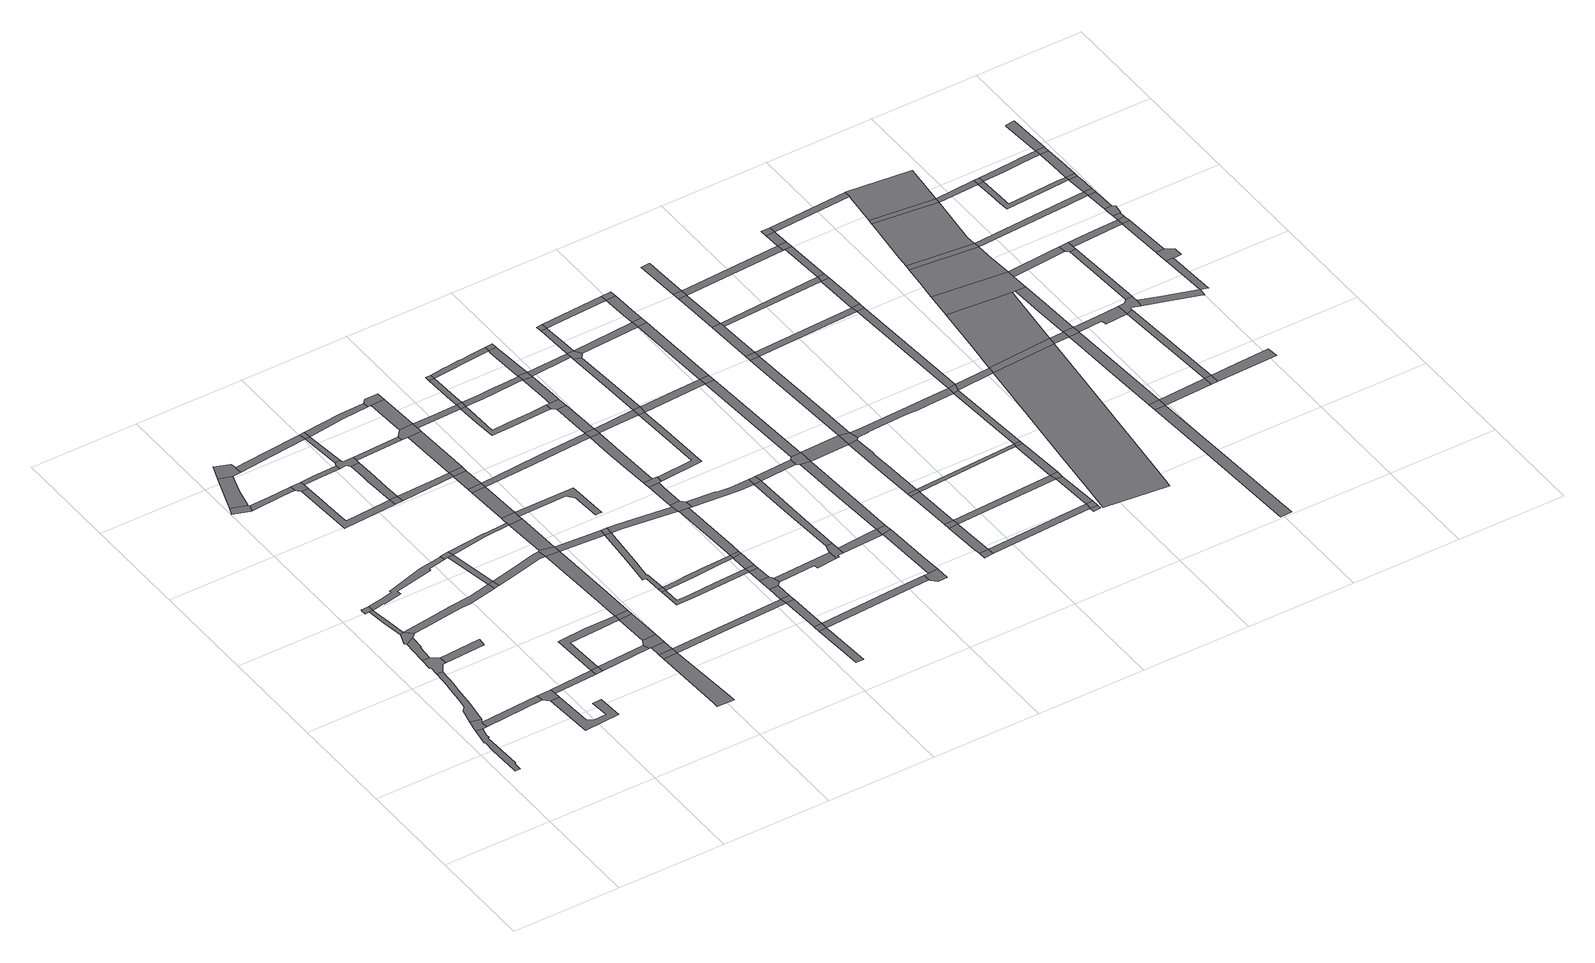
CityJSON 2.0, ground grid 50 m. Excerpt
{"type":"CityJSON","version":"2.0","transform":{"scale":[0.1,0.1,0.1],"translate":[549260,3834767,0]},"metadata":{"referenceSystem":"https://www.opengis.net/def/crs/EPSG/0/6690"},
"CityObjects":{
"road1":{"type":"Road","attributes":{"RoadStructureAttribute.sectionType":"1"},"geometry":[{"type":"MultiSurface","lod":"1","boundaries":[[[0,1,2,3,4,5,6,7,8,9,10,11,12,13]]]}]},
"road2":{"type":"Road","geometry":[{"type":"MultiSurface","lod":"1","boundaries":[[[14,15,16,0,13,17,18,19,20]]]}]},
"road3":{"type":"Road","attributes":{"RoadStructureAttribute.sectionType":"1"},"geometry":[{"type":"MultiSurface","lod":"1","boundaries":[[[21,22,23,24,25,26,27,28,29,14,20,30,31,32,33,34,35]]]}]},
"road4":{"type":"Road","attributes":{"RoadStructureAttribute.sectionType":"1"},"geometry":[{"type":"MultiSurface","lod":"1","boundaries":[[[36,18,17,37]]]}]},
"road5":{"type":"Road","geometry":[{"type":"MultiSurface","lod":"1","boundaries":[[[38,39,40,41,21,35,42,43,44,45,46,47,48,49]]]}]},
"road6":{"type":"Road","attributes":{"RoadStructureAttribute.sectionType":"1"},"geometry":[{"type":"MultiSurface","lod":"1","boundaries":[[[50,51,52,53,54,55,38,49]]]}]},
"road7":{"type":"Road","geometry":[{"type":"MultiSurface","lod":"1","boundaries":[[[56,57,58,54,53,59,60]]]}]},
"road8":{"type":"Road","attributes":{"RoadStructureAttribute.sectionType":"1"},"geometry":[{"type":"MultiSurface","lod":"1","boundaries":[[[61,62,63,64,57,56]]]}]},
"road9":{"type":"Road","geometry":[{"type":"MultiSurface","lod":"1","boundaries":[[[65,66,67,68,69,63,62]]]}]},
"road10":{"type":"Road","geometry":[{"type":"MultiSurface","lod":"1","boundaries":[[[70,71,72,73,46,45]]]}]},
"road11":{"type":"Road","geometry":[{"type":"MultiSurface","lod":"1","boundaries":[[[74,36,37,75,76,77]]]}]},
"road12":{"type":"Road","attributes":{"RoadStructureAttribute.sectionType":"1"},"geometry":[{"type":"MultiSurface","lod":"1","boundaries":[[[78,79,80,81,82,83,84,85,76,75]]]}]},
"road13":{"type":"Road","geometry":[{"type":"MultiSurface","lod":"1","boundaries":[[[86,87,88,89,90,91,92,93]]]}]},
"road14":{"type":"Road","attributes":{"RoadStructureAttribute.sectionType":"1"},"geometry":[{"type":"MultiSurface","lod":"1","boundaries":[[[94,74,77,95]]]}]},
"road15":{"type":"Road","attributes":{"RoadStructureAttribute.sectionType":"1"},"geometry":[{"type":"MultiSurface","lod":"1","boundaries":[[[96,97,98,99,56,60,100,101,102,103,104]]]}]},
"road16":{"type":"Road","attributes":{"RoadStructureAttribute.sectionType":"1"},"geometry":[{"type":"MultiSurface","lod":"1","boundaries":[[[105,86,93,106,107,108]]]}]},
"road17":{"type":"Road","attributes":{"RoadStructureAttribute.sectionType":"1"},"geometry":[{"type":"MultiSurface","lod":"1","boundaries":[[[109,110,111,112,113,114,115,116,117,65,62,118,119,120,121,122,123,124]]]}]},
"road18":{"type":"Road","attributes":{"RoadStructureAttribute.sectionType":"1"},"geometry":[{"type":"MultiSurface","lod":"1","boundaries":[[[125,126,91,90,127,128]]]}]},
"road19":{"type":"Road","geometry":[{"type":"MultiSurface","lod":"1","boundaries":[[[129,94,95,130]]]}]},
"road20":{"type":"Road","geometry":[{"type":"MultiSurface","lod":"1","boundaries":[[[131,105,108,132,133,134,135,136,137]]]}]},
"road21":{"type":"Road","geometry":[{"type":"MultiSurface","lod":"1","boundaries":[[[138,125,128,139,140,141]]]}]},
"road22":{"type":"Road","attributes":{"RoadStructureAttribute.sectionType":"1"},"geometry":[{"type":"MultiSurface","lod":"1","boundaries":[[[142,129,130,143]]]}]},
"road23":{"type":"Road","attributes":{"RoadStructureAttribute.sectionType":"1"},"geometry":[{"type":"MultiSurface","lod":"1","boundaries":[[[144,145,146,147,94,129,148,149,150]]]}]},
"road24":{"type":"Road","geometry":[{"type":"MultiSurface","lod":"1","boundaries":[[[151,96,104,152]]]}]},
"road25":{"type":"Road","attributes":{"RoadStructureAttribute.sectionType":"1"},"geometry":[{"type":"MultiSurface","lod":"1","boundaries":[[[153,154,96,151]]]}]},
"road26":{"type":"Road","geometry":[{"type":"MultiSurface","lod":"1","boundaries":[[[155,156,109,124,154,153]]]}]},
"road27":{"type":"Road","attributes":{"RoadStructureAttribute.sectionType":"1"},"geometry":[{"type":"MultiSurface","lod":"1","boundaries":[[[157,158,159,160,140,139,161,162,163,164,165,166,167]]]}]},
"road28":{"type":"Road","attributes":{"RoadStructureAttribute.sectionType":"1"},"geometry":[{"type":"MultiSurface","lod":"1","boundaries":[[[168,169,134,133,170,171]]]}]},
"road29":{"type":"Road","attributes":{"RoadStructureAttribute.sectionType":"1"},"geometry":[{"type":"MultiSurface","lod":"1","boundaries":[[[172,173,174,175,176,177,178]]]}]},
"road30":{"type":"Road","attributes":{"RoadStructureAttribute.sectionType":"1"},"geometry":[{"type":"MultiSurface","lod":"1","boundaries":[[[179,180,138,141,181,182]]]}]},
"road31":{"type":"Road","geometry":[{"type":"MultiSurface","lod":"1","boundaries":[[[183,184,175,174]]]}]},
"road32":{"type":"Road","attributes":{"RoadStructureAttribute.sectionType":"1"},"geometry":[{"type":"MultiSurface","lod":"1","boundaries":[[[185,186,187,184,183]]]}]},
"road33":{"type":"Road","geometry":[{"type":"MultiSurface","lod":"1","boundaries":[[[188,189,190,142,143,186,185]]]}]},
"road34":{"type":"Road","attributes":{"RoadStructureAttribute.sectionType":"1"},"geometry":[{"type":"MultiSurface","lod":"1","boundaries":[[[191,192,193,194,151,152,195,196,197,198]]]}]},
"road35":{"type":"Road","geometry":[{"type":"MultiSurface","lod":"1","boundaries":[[[199,167,166,200]]]}]},
"road36":{"type":"Road","attributes":{"RoadStructureAttribute.sectionType":"1"},"geometry":[{"type":"MultiSurface","lod":"1","boundaries":[[[201,149,189,188]]]}]},
"road37":{"type":"Road","attributes":{"RoadStructureAttribute.sectionType":"1"},"geometry":[{"type":"MultiSurface","lod":"1","boundaries":[[[202,203,204,155,153,205,206]]]}]},
"road38":{"type":"Road","geometry":[{"type":"MultiSurface","lod":"1","boundaries":[[[207,150,149,201]]]}]},
"road39":{"type":"Road","attributes":{"RoadStructureAttribute.sectionType":"1"},"geometry":[{"type":"MultiSurface","lod":"1","boundaries":[[[208,209,210,211,212,213,214,215,216,167,199]]]}]},
"road40":{"type":"Road","geometry":[{"type":"MultiSurface","lod":"1","boundaries":[[[217,218,219,179,182,220,213,212,221,222,223]]]}]},
"road41":{"type":"Road","attributes":{"RoadStructureAttribute.sectionType":"1"},"geometry":[{"type":"MultiSurface","lod":"1","boundaries":[[[171,219,218,224]]]}]},
"road42":{"type":"Road","geometry":[{"type":"MultiSurface","lod":"1","boundaries":[[[225,168,171,224]]]}]},
"road43":{"type":"Road","attributes":{"RoadStructureAttribute.sectionType":"1"},"geometry":[{"type":"MultiSurface","lod":"1","boundaries":[[[198,226,227,150,207,228,229,230]]]}]},
"road44":{"type":"Road","attributes":{"RoadStructureAttribute.sectionType":"1"},"geometry":[{"type":"MultiSurface","lod":"1","boundaries":[[[231,232,199,200,233]]]}]},
"road45":{"type":"Road","geometry":[{"type":"MultiSurface","lod":"1","boundaries":[[[234,191,198,230,235]]]}]},
"road46":{"type":"Road","attributes":{"RoadStructureAttribute.sectionType":"1"},"geometry":[{"type":"MultiSurface","lod":"1","boundaries":[[[236,206,237,238,234,235]]]}]},
"road47":{"type":"Road","attributes":{"RoadStructureAttribute.sectionType":"1"},"geometry":[{"type":"MultiSurface","lod":"1","boundaries":[[[239,223,222,240]]]}]},
"road48":{"type":"Road","geometry":[{"type":"MultiSurface","lod":"1","boundaries":[[[241,242,243,202,206,236,244,245,246]]]}]},
"road49":{"type":"Road","attributes":{"RoadStructureAttribute.sectionType":"1"},"geometry":[{"type":"MultiSurface","lod":"1","boundaries":[[[247,248,225,224,249,250]]]}]},
"road50":{"type":"Road","attributes":{"RoadStructureAttribute.sectionType":"1"},"geometry":[{"type":"MultiSurface","lod":"1","boundaries":[[[251,252,242,241]]]}]},
"road51":{"type":"Road","attributes":{"RoadStructureAttribute.sectionType":"1"},"geometry":[{"type":"MultiSurface","lod":"1","boundaries":[[[253,254,255,183,174,256,257,258,259]]]}]},
"road52":{"type":"Road","geometry":[{"type":"MultiSurface","lod":"1","boundaries":[[[260,261,262,263]]]}]},
"road53":{"type":"Road","geometry":[{"type":"MultiSurface","lod":"1","boundaries":[[[264,265,252,251]]]}]},
"road54":{"type":"Road","attributes":{"RoadStructureAttribute.sectionType":"1"},"geometry":[{"type":"MultiSurface","lod":"1","boundaries":[[[266,267,235,230,268,269,270]]]}]},
"road55":{"type":"Road","attributes":{"RoadStructureAttribute.sectionType":"1"},"geometry":[{"type":"MultiSurface","lod":"1","boundaries":[[[271,272,233,273,265,264]]]}]},
"road56":{"type":"Road","geometry":[{"type":"MultiSurface","lod":"1","boundaries":[[[274,231,233,272]]]}]},
"road57":{"type":"Road","attributes":{"RoadStructureAttribute.sectionType":"1"},"geometry":[{"type":"MultiSurface","lod":"1","boundaries":[[[269,275,276,277,261,260,278,279,280,281]]]}]},
"road58":{"type":"Road","attributes":{"RoadStructureAttribute.sectionType":"1"},"geometry":[{"type":"MultiSurface","lod":"1","boundaries":[[[282,283,284,231,274]]]}]},
"road59":{"type":"Road","attributes":{"RoadStructureAttribute.sectionType":"1"},"geometry":[{"type":"MultiSurface","lod":"1","boundaries":[[[285,286,287,288,289,290,291,292,293,294,241,246]]]}]},
"road60":{"type":"Road","geometry":[{"type":"MultiSurface","lod":"1","boundaries":[[[295,296,297,239,240,298,283,282,299,300,301]]]}]},
"road61":{"type":"Road","geometry":[{"type":"MultiSurface","lod":"1","boundaries":[[[302,270,269,281,303]]]}]},
"road62":{"type":"Road","attributes":{"RoadStructureAttribute.sectionType":"1"},"geometry":[{"type":"MultiSurface","lod":"1","boundaries":[[[304,305,306,307,263,262,308,309,310,311,312,313]]]}]},
"road63":{"type":"Road","attributes":{"RoadStructureAttribute.sectionType":"1"},"geometry":[{"type":"MultiSurface","lod":"1","boundaries":[[[314,315,316,296,295]]]}]},
"road64":{"type":"Road","geometry":[{"type":"MultiSurface","lod":"1","boundaries":[[[317,318,319,247,250,315,314]]]}]},
"road65":{"type":"Road","attributes":{"RoadStructureAttribute.sectionType":"1"},"geometry":[{"type":"MultiSurface","lod":"1","boundaries":[[[320,321,322,323,324,260,263,325,326,327,328,329]]]}]},
"road66":{"type":"Road","attributes":{"RoadStructureAttribute.sectionType":"1"},"geometry":[{"type":"MultiSurface","lod":"1","boundaries":[[[330,331,332,333,334]]]}]},
"road67":{"type":"Road","geometry":[{"type":"MultiSurface","lod":"1","boundaries":[[[335,336,332,331]]]}]},
"road68":{"type":"Road","attributes":{"RoadStructureAttribute.sectionType":"1"},"geometry":[{"type":"MultiSurface","lod":"1","boundaries":[[[337,259,338,336,335]]]}]},
"road69":{"type":"Road","attributes":{"RoadStructureAttribute.sectionType":"1"},"geometry":[{"type":"MultiSurface","lod":"1","boundaries":[[[339,340,295,301,341,342]]]}]},
"road70":{"type":"Road","geometry":[{"type":"MultiSurface","lod":"1","boundaries":[[[343,253,259,337]]]}]},
"road71":{"type":"Road","attributes":{"RoadStructureAttribute.sectionType":"1"},"geometry":[{"type":"MultiSurface","lod":"1","boundaries":[[[344,345,303,281,346,347,348]]]}]},
"road72":{"type":"Road","attributes":{"RoadStructureAttribute.sectionType":"1"},"geometry":[{"type":"MultiSurface","lod":"1","boundaries":[[[349,350,253,343]]]}]},
"road73":{"type":"Road","attributes":{"RoadStructureAttribute.sectionType":"1"},"geometry":[{"type":"MultiSurface","lod":"1","boundaries":[[[351,352,353,264,251,354,355,356]]]}]},
"road74":{"type":"Road","geometry":[{"type":"MultiSurface","lod":"1","boundaries":[[[357,358,359,350,349,360,361,362]]]}]},
"road75":{"type":"Road","attributes":{"RoadStructureAttribute.sectionType":"1"},"geometry":[{"type":"MultiSurface","lod":"1","boundaries":[[[363,312,359,358]]]}]},
"road76":{"type":"Road","geometry":[{"type":"MultiSurface","lod":"1","boundaries":[[[364,313,312,363]]]}]},
"road77":{"type":"Road","attributes":{"RoadStructureAttribute.sectionType":"1"},"geometry":[{"type":"MultiSurface","lod":"1","boundaries":[[[365,329,366,367,368,313,364]]]}]},
"road78":{"type":"Road","geometry":[{"type":"MultiSurface","lod":"1","boundaries":[[[369,320,329,365]]]}]},
"road79":{"type":"Road","geometry":[{"type":"MultiSurface","lod":"1","boundaries":[[[370,339,342,371]]]}]},
"road80":{"type":"Road","attributes":{"RoadStructureAttribute.sectionType":"1"},"geometry":[{"type":"MultiSurface","lod":"1","boundaries":[[[372,373,374,375,339,370]]]}]},
"road81":{"type":"Road","attributes":{"RoadStructureAttribute.sectionType":"1"},"geometry":[{"type":"MultiSurface","lod":"1","boundaries":[[[376,377,320,369,378,379]]]}]},
"road82":{"type":"Road","geometry":[{"type":"MultiSurface","lod":"1","boundaries":[[[380,381,374,373]]]}]},
"road83":{"type":"Road","geometry":[{"type":"MultiSurface","lod":"1","boundaries":[[[382,383,384,348,347,376,379,385,386,387]]]}]},
"road84":{"type":"Road","attributes":{"RoadStructureAttribute.sectionType":"1"},"geometry":[{"type":"MultiSurface","lod":"1","boundaries":[[[388,389,390,391,383,382]]]}]},
"road85":{"type":"Road","attributes":{"RoadStructureAttribute.sectionType":"1"},"geometry":[{"type":"MultiSurface","lod":"1","boundaries":[[[392,393,362,361,394,395,396,397,398]]]}]},
"road86":{"type":"Road","attributes":{"RoadStructureAttribute.sectionType":"1"},"geometry":[{"type":"MultiSurface","lod":"1","boundaries":[[[342,399,400,401,402,403,404,405,406,407,408,371]]]}]},
"road87":{"type":"Road","attributes":{"RoadStructureAttribute.sectionType":"1"},"geometry":[{"type":"MultiSurface","lod":"1","boundaries":[[[409,410,335,331,411]]]}]},
"road88":{"type":"Road","geometry":[{"type":"MultiSurface","lod":"1","boundaries":[[[412,413,414,391,390,415,416]]]}]},
"road89":{"type":"Road","attributes":{"RoadStructureAttribute.sectionType":"1"},"geometry":[{"type":"MultiSurface","lod":"1","boundaries":[[[417,418,419,420,370,371,421,422,423,424]]]}]},
"road90":{"type":"Road","attributes":{"RoadStructureAttribute.sectionType":"1"},"geometry":[{"type":"MultiSurface","lod":"1","boundaries":[[[356,425,426,414,413,427,428]]]}]},
"road91":{"type":"Road","geometry":[{"type":"MultiSurface","lod":"1","boundaries":[[[429,351,356,428,430,431]]]}]},
"road92":{"type":"Road","attributes":{"RoadStructureAttribute.sectionType":"1"},"geometry":[{"type":"MultiSurface","lod":"1","boundaries":[[[432,433,434,435,436,437,380,373,438,439,440,441,442]]]}]},
"road93":{"type":"Road","attributes":{"RoadStructureAttribute.sectionType":"1"},"geometry":[{"type":"MultiSurface","lod":"1","boundaries":[[[443,444,445,429,431]]]}]},
"road94":{"type":"Road","attributes":{"RoadStructureAttribute.sectionType":"1"},"geometry":[{"type":"MultiSurface","lod":"1","boundaries":[[[446,447,448,449,387,386,450,451,452]]]}]},
"road95":{"type":"Road","geometry":[{"type":"MultiSurface","lod":"1","boundaries":[[[453,454,455,404,403,456,444,443]]]}]},
"road96":{"type":"Road","geometry":[{"type":"MultiSurface","lod":"1","boundaries":[[[457,458,459,460,392,398,461,462,463,464,465]]]}]},
"road97":{"type":"Road","attributes":{"RoadStructureAttribute.sectionType":"1"},"geometry":[{"type":"MultiSurface","lod":"1","boundaries":[[[424,466,467,454,453,468,469,470]]]}]},
"road98":{"type":"Road","attributes":{"RoadStructureAttribute.sectionType":"1"},"geometry":[{"type":"MultiSurface","lod":"1","boundaries":[[[471,472,473,474,475,476,477,416,415]]]}]},
"road99":{"type":"Road","geometry":[{"type":"MultiSurface","lod":"1","boundaries":[[[478,417,424,470,479,480]]]}]},
"road100":{"type":"Road","attributes":{"RoadStructureAttribute.sectionType":"1"},"geometry":[{"type":"MultiSurface","lod":"1","boundaries":[[[481,482,431,430,483,484,474]]]}]},
"road101":{"type":"Road","attributes":{"RoadStructureAttribute.sectionType":"1"},"geometry":[{"type":"MultiSurface","lod":"1","boundaries":[[[485,486,487,451,488,489,459,458]]]}]},
"road102":{"type":"Road","attributes":{"RoadStructureAttribute.sectionType":"1"},"geometry":[{"type":"MultiSurface","lod":"1","boundaries":[[[490,491,442,492,493,494,495,478,480]]]}]},
"road103":{"type":"Road","geometry":[{"type":"MultiSurface","lod":"1","boundaries":[[[496,432,442,491]]]}]},
"road104":{"type":"Road","attributes":{"RoadStructureAttribute.sectionType":"1"},"geometry":[{"type":"MultiSurface","lod":"1","boundaries":[[[497,498,465,464,499,500]]]}]},
"road105":{"type":"Road","geometry":[{"type":"MultiSurface","lod":"1","boundaries":[[[501,502,409,411,503,504,505]]]}]},
"road106":{"type":"Road","geometry":[{"type":"MultiSurface","lod":"1","boundaries":[[[506,452,451,487]]]}]},
"road107":{"type":"Road","attributes":{"RoadStructureAttribute.sectionType":"1"},"geometry":[{"type":"MultiSurface","lod":"1","boundaries":[[[507,480,479,508,509]]]}]},
"road108":{"type":"Road","geometry":[{"type":"MultiSurface","lod":"1","boundaries":[[[510,481,474,473]]]}]},
"road109":{"type":"Road","attributes":{"RoadStructureAttribute.sectionType":"1"},"geometry":[{"type":"MultiSurface","lod":"1","boundaries":[[[511,512,513,514,502,501]]]}]},
"road110":{"type":"Road","attributes":{"RoadStructureAttribute.sectionType":"1"},"geometry":[{"type":"MultiSurface","lod":"1","boundaries":[[[515,516,481,510,517,518]]]}]},
"road111":{"type":"Road","geometry":[{"type":"MultiSurface","lod":"1","boundaries":[[[519,497,500,513,512]]]}]},
"road112":{"type":"Road","attributes":{"RoadStructureAttribute.sectionType":"1"},"geometry":[{"type":"MultiSurface","lod":"1","boundaries":[[[520,506,487,521]]]}]},
"road113":{"type":"Road","geometry":[{"type":"MultiSurface","lod":"1","boundaries":[[[522,523,507,509,524,515,518,525,526,527]]]}]},
"road114":{"type":"Road","attributes":{"RoadStructureAttribute.sectionType":"1"},"geometry":[{"type":"MultiSurface","lod":"1","boundaries":[[[528,529,497,519,530,531,532]]]}]},
"road115":{"type":"Road","attributes":{"RoadStructureAttribute.sectionType":"1"},"geometry":[{"type":"MultiSurface","lod":"1","boundaries":[[[533,534,535,536,523,522]]]}]},
"road116":{"type":"Road","geometry":[{"type":"MultiSurface","lod":"1","boundaries":[[[537,538,535,534]]]}]},
"road117":{"type":"Road","attributes":{"RoadStructureAttribute.sectionType":"1"},"geometry":[{"type":"MultiSurface","lod":"1","boundaries":[[[539,510,473,540]]]}]},
"road118":{"type":"Road","geometry":[{"type":"MultiSurface","lod":"1","boundaries":[[[541,542,543,520,521,528,532]]]}]},
"road119":{"type":"Road","geometry":[{"type":"MultiSurface","lod":"1","boundaries":[[[544,545,546,547]]]}]},
"road120":{"type":"Road","attributes":{"RoadStructureAttribute.sectionType":"1"},"geometry":[{"type":"MultiSurface","lod":"1","boundaries":[[[548,549,550,551,545,544]]]}]},
"road121":{"type":"Road","geometry":[{"type":"MultiSurface","lod":"1","boundaries":[[[552,553,550,549]]]}]},
"road122":{"type":"Road","attributes":{"RoadStructureAttribute.sectionType":"1"},"geometry":[{"type":"MultiSurface","lod":"1","boundaries":[[[554,555,540,543,542]]]}]},
"road123":{"type":"Road","attributes":{"RoadStructureAttribute.sectionType":"1"},"geometry":[{"type":"MultiSurface","lod":"1","boundaries":[[[556,522,527,557]]]}]},
"road124":{"type":"Road","attributes":{"RoadStructureAttribute.sectionType":"1"},"geometry":[{"type":"MultiSurface","lod":"1","boundaries":[[[558,559,560,561,562,553,552]]]}]},
"road125":{"type":"Road","attributes":{"RoadStructureAttribute.sectionType":"7"},"geometry":[{"type":"MultiSurface","lod":"1","boundaries":[[[563,541,532,564,565]]]}]},
"road126":{"type":"Road","geometry":[{"type":"MultiSurface","lod":"1","boundaries":[[[566,567,560,559]]]}]},
"road127":{"type":"Road","attributes":{"RoadStructureAttribute.sectionType":"1"},"geometry":[{"type":"MultiSurface","lod":"1","boundaries":[[[568,569,537,534,570,571]]]}]},
"road128":{"type":"Road","geometry":[{"type":"MultiSurface","lod":"1","boundaries":[[[572,539,540,555]]]}]},
"road129":{"type":"Road","attributes":{"RoadStructureAttribute.sectionType":"1"},"geometry":[{"type":"MultiSurface","lod":"1","boundaries":[[[573,574,575,576,577,578,579,580,581,565,582,567,566]]]}]},
"road130":{"type":"Road","attributes":{"RoadStructureAttribute.sectionType":"1"},"geometry":[{"type":"MultiSurface","lod":"1","boundaries":[[[583,557,584,539,572]]]}]},
"road131":{"type":"Road","geometry":[{"type":"MultiSurface","lod":"1","boundaries":[[[563,565,581,585,586]]]}]},
"road132":{"type":"Road","geometry":[{"type":"MultiSurface","lod":"1","boundaries":[[[587,556,557,583]]]}]},
"road133":{"type":"Road","attributes":{"RoadStructureAttribute.sectionType":"1"},"geometry":[{"type":"MultiSurface","lod":"1","boundaries":[[[588,589,571,590,591,556,587]]]}]},
"road134":{"type":"Road","attributes":{"RoadStructureAttribute.sectionType":"1"},"geometry":[{"type":"MultiSurface","lod":"1","boundaries":[[[592,544,547,593]]]}]},
"road135":{"type":"Road","geometry":[{"type":"MultiSurface","lod":"1","boundaries":[[[594,568,571,589]]]}]},
"road136":{"type":"Road","attributes":{"RoadStructureAttribute.sectionType":"1"},"geometry":[{"type":"MultiSurface","lod":"1","boundaries":[[[595,596,597,598,599,600,563,586]]]}]},
"road137":{"type":"Road","attributes":{"RoadStructureAttribute.sectionType":"1"},"geometry":[{"type":"MultiSurface","lod":"1","boundaries":[[[601,552,549,602]]]}]},
"road138":{"type":"Road","geometry":[{"type":"MultiSurface","lod":"1","boundaries":[[[603,604,599,598]]]}]},
"road139":{"type":"Road","attributes":{"RoadStructureAttribute.sectionType":"1"},"geometry":[{"type":"MultiSurface","lod":"1","boundaries":[[[605,566,559,606]]]}]},
"road140":{"type":"Road","geometry":[{"type":"MultiSurface","lod":"1","boundaries":[[[607,608,604,603,609,610]]]}]},
"road141":{"type":"Road","attributes":{"RoadStructureAttribute.sectionType":"1"},"geometry":[{"type":"MultiSurface","lod":"1","boundaries":[[[611,612,613,614,615,616,608,607]]]}]},
"road142":{"type":"Road","attributes":{"RoadStructureAttribute.sectionType":"1"},"geometry":[{"type":"MultiSurface","lod":"1","boundaries":[[[617,618,619,620,621,622,586,585,623,624,625,626,627,628,629]]]}]},
"road143":{"type":"Road","geometry":[{"type":"MultiSurface","lod":"1","boundaries":[[[630,631,615,614]]]}]},
"road144":{"type":"Road","attributes":{"RoadStructureAttribute.sectionType":"1"},"geometry":[{"type":"MultiSurface","lod":"1","boundaries":[[[632,633,634,635,631,630]]]}]},
"road145":{"type":"Road","geometry":[{"type":"MultiSurface","lod":"1","boundaries":[[[636,593,637,638]]]}]},
"road146":{"type":"Road","geometry":[{"type":"MultiSurface","lod":"1","boundaries":[[[639,592,593,636]]]}]},
"road147":{"type":"Road","attributes":{"RoadStructureAttribute.sectionType":"1"},"geometry":[{"type":"MultiSurface","lod":"1","boundaries":[[[640,602,592,639]]]}]},
"road148":{"type":"Road","geometry":[{"type":"MultiSurface","lod":"1","boundaries":[[[641,601,602,640]]]}]},
"road149":{"type":"Road","attributes":{"RoadStructureAttribute.sectionType":"1"},"geometry":[{"type":"MultiSurface","lod":"1","boundaries":[[[642,606,601,641]]]}]},
"road150":{"type":"Road","attributes":{"RoadStructureAttribute.sectionType":"1"},"geometry":[{"type":"MultiSurface","lod":"1","boundaries":[[[643,603,598,644]]]}]},
"road151":{"type":"Road","geometry":[{"type":"MultiSurface","lod":"1","boundaries":[[[645,605,606,642]]]}]},
"road152":{"type":"Road","attributes":{"RoadStructureAttribute.sectionType":"1"},"geometry":[{"type":"MultiSurface","lod":"1","boundaries":[[[646,629,605,645]]]}]},
"road153":{"type":"Road","attributes":{"RoadStructureAttribute.sectionType":"1"},"geometry":[{"type":"MultiSurface","lod":"1","boundaries":[[[647,607,610,648,649]]]}]},
"road154":{"type":"Road","geometry":[{"type":"MultiSurface","lod":"1","boundaries":[[[650,617,629,646]]]}]},
"road155":{"type":"Road","attributes":{"RoadStructureAttribute.sectionType":"1"},"geometry":[{"type":"MultiSurface","lod":"1","boundaries":[[[651,630,614,652]]]}]},
"road156":{"type":"Road","attributes":{"RoadStructureAttribute.sectionType":"1"},"geometry":[{"type":"MultiSurface","lod":"1","boundaries":[[[653,644,617,650]]]}]},
"road157":{"type":"Road","attributes":{"RoadStructureAttribute.sectionType":"1"},"geometry":[{"type":"MultiSurface","lod":"1","boundaries":[[[654,655,650,646,656,657]]]}]},
"road158":{"type":"Road","attributes":{"RoadStructureAttribute.sectionType":"1"},"geometry":[{"type":"MultiSurface","lod":"1","boundaries":[[[658,659,660,661,657,662,663,664,665,666,667]]]}]},
"road159":{"type":"Road","geometry":[{"type":"MultiSurface","lod":"1","boundaries":[[[668,643,644,653]]]}]},
"road160":{"type":"Road","attributes":{"RoadStructureAttribute.sectionType":"1"},"geometry":[{"type":"MultiSurface","lod":"1","boundaries":[[[669,670,649,671,643,668]]]}]},
"road161":{"type":"Road","geometry":[{"type":"MultiSurface","lod":"1","boundaries":[[[672,647,649,670]]]}]},
"road162":{"type":"Road","attributes":{"RoadStructureAttribute.sectionType":"1"},"geometry":[{"type":"MultiSurface","lod":"1","boundaries":[[[673,674,647,672]]]}]},
"road163":{"type":"Road","geometry":[{"type":"MultiSurface","lod":"1","boundaries":[[[675,651,652,674,673]]]}]},
"road164":{"type":"Road","attributes":{"RoadStructureAttribute.sectionType":"1"},"geometry":[{"type":"MultiSurface","lod":"1","boundaries":[[[676,677,678,651,675]]]}]},
"road165":{"type":"Road","geometry":[{"type":"MultiSurface","lod":"1","boundaries":[[[679,680,678,677]]]}]},
"road166":{"type":"Road","geometry":[{"type":"MultiSurface","lod":"1","boundaries":[[[681,654,657,661]]]}]},
"road167":{"type":"Road","attributes":{"RoadStructureAttribute.sectionType":"1"},"geometry":[{"type":"MultiSurface","lod":"1","boundaries":[[[682,683,684,685,686,687,688]]]}]},
"road168":{"type":"Road","attributes":{"RoadStructureAttribute.sectionType":"1"},"geometry":[{"type":"MultiSurface","lod":"1","boundaries":[[[689,690,691,654,681,692,693,694,695,696,697]]]}]},
"road169":{"type":"Road","geometry":[{"type":"MultiSurface","lod":"1","boundaries":[[[698,699,684,683]]]}]},
"road170":{"type":"Road","attributes":{"RoadStructureAttribute.sectionType":"1"},"geometry":[{"type":"MultiSurface","lod":"1","boundaries":[[[700,679,677,701]]]}]},
"road171":{"type":"Road","attributes":{"RoadStructureAttribute.sectionType":"1"},"geometry":[{"type":"MultiSurface","lod":"1","boundaries":[[[702,703,704,705,706,707,708,709,699,698]]]}]},
"road172":{"type":"Road","attributes":{"RoadStructureAttribute.sectionType":"1"},"geometry":[{"type":"MultiSurface","lod":"1","boundaries":[[[710,711,681,661,712,713,705]]]}]},
"road173":{"type":"Road","geometry":[{"type":"MultiSurface","lod":"1","boundaries":[[[714,715,689,697,716,717,718,719]]]}]},
"road174":{"type":"Road","attributes":{"RoadStructureAttribute.sectionType":"1"},"geometry":[{"type":"MultiSurface","lod":"1","boundaries":[[[720,721,714,719,722,723,724]]]}]},
"road175":{"type":"Road","geometry":[{"type":"MultiSurface","lod":"1","boundaries":[[[725,710,705,704,726]]]}]},
"road176":{"type":"Road","attributes":{"RoadStructureAttribute.sectionType":"1"},"geometry":[{"type":"MultiSurface","lod":"1","boundaries":[[[727,728,698,683,729]]]}]},
"road177":{"type":"Road","geometry":[{"type":"MultiSurface","lod":"1","boundaries":[[[730,720,724,731]]]}]},
"road178":{"type":"Road","attributes":{"RoadStructureAttribute.sectionType":"1"},"geometry":[{"type":"MultiSurface","lod":"1","boundaries":[[[732,717,716,733,734,710,725]]]}]},
"road179":{"type":"Road","attributes":{"RoadStructureAttribute.sectionType":"1"},"geometry":[{"type":"MultiSurface","lod":"1","boundaries":[[[735,736,737,730,731,738,739,740,741]]]}]},
"road180":{"type":"Road","geometry":[{"type":"MultiSurface","lod":"1","boundaries":[[[742,727,729,743]]]}]},
"road181":{"type":"Road","attributes":{"RoadStructureAttribute.sectionType":"1"},"geometry":[{"type":"MultiSurface","lod":"1","boundaries":[[[744,745,725,726,746,747,748,749,750]]]}]},
"road182":{"type":"Road","geometry":[{"type":"MultiSurface","lod":"1","boundaries":[[[751,735,741,752,753]]]}]},
"road183":{"type":"Road","attributes":{"RoadStructureAttribute.sectionType":"1"},"geometry":[{"type":"MultiSurface","lod":"1","boundaries":[[[754,750,727,742]]]}]},
"road184":{"type":"Road","attributes":{"RoadStructureAttribute.sectionType":"1"},"geometry":[{"type":"MultiSurface","lod":"1","boundaries":[[[755,700,701,756,751,753,757,758]]]}]},
"road185":{"type":"Road","attributes":{"RoadStructureAttribute.sectionType":"1"},"geometry":[{"type":"MultiSurface","lod":"1","boundaries":[[[759,760,719,718,761]]]}]},
"road186":{"type":"Road","geometry":[{"type":"MultiSurface","lod":"1","boundaries":[[[762,763,764,765,766,767,744,750,754,768,769,770,771,772]]]}]},
"road187":{"type":"Road","attributes":{"RoadStructureAttribute.sectionType":"1"},"geometry":[{"type":"MultiSurface","lod":"1","boundaries":[[[773,774,742,743,775,776]]]}]},
"road188":{"type":"Road","attributes":{"RoadStructureAttribute.sectionType":"1"},"geometry":[{"type":"MultiSurface","lod":"1","boundaries":[[[777,778,779,780,764,763]]]}]},
"road189":{"type":"Road","attributes":{"RoadStructureAttribute.sectionType":"1"},"geometry":[{"type":"MultiSurface","lod":"1","boundaries":[[[781,753,752,782]]]}]},
"road190":{"type":"Road","geometry":[{"type":"MultiSurface","lod":"1","boundaries":[[[783,759,761,784,785,779,778,786]]]}]},
"road191":{"type":"Road","attributes":{"RoadStructureAttribute.sectionType":"1"},"geometry":[{"type":"MultiSurface","lod":"1","boundaries":[[[787,788,789,772,771,790,791,792,793]]]}]},
"road192":{"type":"Road","attributes":{"RoadStructureAttribute.sectionType":"1"},"geometry":[{"type":"MultiSurface","lod":"1","boundaries":[[[794,795,731,724,796,797,798]]]}]},
"road193":{"type":"Road","geometry":[{"type":"MultiSurface","lod":"1","boundaries":[[[799,781,782,800]]]}]},
"road194":{"type":"Road","attributes":{"RoadStructureAttribute.sectionType":"1"},"geometry":[{"type":"MultiSurface","lod":"1","boundaries":[[[801,802,783,786,803,804]]]}]},
"road195":{"type":"Road","attributes":{"RoadStructureAttribute.sectionType":"1"},"geometry":[{"type":"MultiSurface","lod":"1","boundaries":[[[805,806,807,793,808]]]}]},
"road196":{"type":"Road","attributes":{"RoadStructureAttribute.sectionType":"1"},"geometry":[{"type":"MultiSurface","lod":"1","boundaries":[[[809,810,811,812,813,814,800,782,815,816,817,818,819,820,821,822]]]}]},
"road197":{"type":"Road","geometry":[{"type":"MultiSurface","lod":"1","boundaries":[[[823,824,825,807,806,826,827,828]]]}]},
"road198":{"type":"Road","attributes":{"RoadStructureAttribute.sectionType":"1"},"geometry":[{"type":"MultiSurface","lod":"1","boundaries":[[[829,830,831,832,799,800,833,834,835,836]]]}]},
"road199":{"type":"Road","attributes":{"RoadStructureAttribute.sectionType":"1"},"geometry":[{"type":"MultiSurface","lod":"1","boundaries":[[[837,838,839,804,840,824,823]]]}]},
"road200":{"type":"Road","geometry":[{"type":"MultiSurface","lod":"1","boundaries":[[[841,801,804,839]]]}]},
"road201":{"type":"Road","attributes":{"RoadStructureAttribute.sectionType":"1"},"geometry":[{"type":"MultiSurface","lod":"1","boundaries":[[[842,843,801,841]]]}]},
"road202":{"type":"Road","geometry":[{"type":"MultiSurface","lod":"1","boundaries":[[[844,845,846,843,842,847,848]]]}]},
"road203":{"type":"Road","attributes":{"RoadStructureAttribute.sectionType":"1"},"geometry":[{"type":"MultiSurface","lod":"1","boundaries":[[[849,798,845,844]]]}]},
"road204":{"type":"Road","geometry":[{"type":"MultiSurface","lod":"1","boundaries":[[[850,794,798,849]]]}]},
"road205":{"type":"Road","attributes":{"RoadStructureAttribute.sectionType":"1"},"geometry":[{"type":"MultiSurface","lod":"1","boundaries":[[[851,852,821,853,854,794,850]]]}]},
"road206":{"type":"Road","geometry":[{"type":"MultiSurface","lod":"1","boundaries":[[[855,822,821,852]]]}]},
"road207":{"type":"Road","attributes":{"RoadStructureAttribute.sectionType":"1"},"geometry":[{"type":"MultiSurface","lod":"1","boundaries":[[[856,857,836,858,859,822,855]]]}]},
"road208":{"type":"Road","geometry":[{"type":"MultiSurface","lod":"1","boundaries":[[[860,829,836,857]]]}]},
"road209":{"type":"Road","attributes":{"RoadStructureAttribute.sectionType":"1"},"geometry":[{"type":"MultiSurface","lod":"1","boundaries":[[[861,862,863,829,860]]]}]}
},
"vertices":[
[67,641,0],[52,557,0],[58,557,0],[55,495,0],[60,350,0],[60,344,0],[84,342,0],[84,351,0],[83,383,0],[88,383,0],[83,577,0],[89,577,0],[88,596,0],[97,636,0],
[77,699,0],[74,681,0],[71,667,0],[118,637,0],[115,671,0],[118,674,0],[126,687,0],
[135,1026,0],[130,935,0],[127,935,0],[119,845,0],[113,792,0],[112,791,0],[101,780,0],[97,775,0],[94,772,0],[141,794,0],[151,894,0],[154,926,0],[154,933,0],[156,933,0],[161,1024,0],
[393,689,0],[395,656,0],
[132,1127,0],[130,1073,0],[130,1070,0],[137,1070,0],[175,1045,0],[186,1062,0],[187,1063,0],[203,1064,0],[201,1102,0],[199,1103,0],[169,1123,0],[166,1125,0],
[170,1200,0],[176,1200,0],[179,1261,0],[179,1267,0],[137,1245,0],[135,1201,0],
[166,1316,0],[149,1308,0],[130,1255,0],[185,1272,0],[200,1288,0],
[153,1407,0],[141,1501,0],[124,1500,0],[135,1410,0],
[141,1529,0],[138,1528,0],[104,1527,0],[102,1522,0],[104,1499,0],
[392,1074,0],[395,1093,0],[397,1113,0],[394,1113,0],
[459,693,0],[421,635,0],[462,637,0],[461,662,0],
[433,442,0],[435,403,0],[600,414,0],[594,531,0],[552,529,0],[557,441,0],[500,438,0],[472,460,0],
[18,2350,0],[4,2313,0],[76,2288,0],[78,2288,0],[85,2288,0],[92,2318,0],[89,2323,0],[88,2326,0],
[660,706,0],[662,675,0],
[616,1385,0],[512,1363,0],[412,1350,0],[287,1333,0],[258,1295,0],[353,1306,0],[448,1319,0],[489,1321,0],[623,1350,0],
[81,2532,0],[89,2328,0],[111,2422,0],[138,2512,0],
[552,1633,0],[444,1616,0],[266,1565,0],[265,1565,0],[265,1563,0],[265,1553,0],[206,1540,0],[155,1531,0],[147,1529,0],[202,1511,0],[203,1509,0],[291,1524,0],[289,1547,0],[472,1585,0],[473,1596,0],[556,1611,0],
[295,2329,0],[190,2323,0],[237,2298,0],[297,2302,0],
[695,711,0],[697,678,0],
[106,2604,0],[154,2514,0],[179,2516,0],[177,2551,0],[177,2554,0],[175,2569,0],[173,2580,0],
[345,2332,0],[317,2282,0],[348,2284,0],[347,2310,0],
[920,724,0],[930,694,0],
[785,940,0],[657,929,0],[650,928,0],[651,923,0],[686,896,0],[929,912,0],[928,941,0],
[640,1390,0],[648,1355,0],
[600,1616,0],[574,1615,0],
[595,1642,0],[552,1637,0],
[559,2044,0],[362,2030,0],[360,2058,0],[351,2237,0],[318,2254,0],[331,2024,0],[332,1998,0],[332,1993,0],[340,1993,0],[583,2009,0],[579,2045,0],
[506,2585,0],[329,2567,0],[341,2534,0],[509,2552,0],
[1033,268,0],[1008,606,0],[1008,610,0],[942,607,0],[955,267,0],[956,241,0],[1035,239,0],
[519,2342,0],[409,2336,0],[416,2313,0],[520,2318,0],
[1004,642,0],[941,640,0],
[1002,697,0],[938,694,0],[939,691,0],
[999,754,0],[936,751,0],[923,729,0],
[896,1446,0],[894,1446,0],[870,1445,0],[744,1413,0],[744,1376,0],[877,1407,0],[892,1406,0],[904,1406,0],
[617,2048,0],[619,2012,0],
[991,915,0],
[890,1669,0],[778,1660,0],[778,1661,0],[768,1642,0],[891,1651,0],
[990,944,0],
[614,2122,0],[611,2196,0],[610,2234,0],[609,2260,0],[607,2306,0],[567,2305,0],[571,2219,0],[572,2191,0],[575,2136,0],
[554,2347,0],[552,2362,0],[526,2359,0],[554,2320,0],[607,2317,0],[606,2325,0],[606,2349,0],
[532,2552,0],
[528,2587,0],
[921,1081,0],[928,946,0],[983,1082,0],[967,1399,0],[967,1401,0],
[871,2058,0],[802,2055,0],[873,2029,0],
[902,1451,0],[965,1437,0],
[954,1655,0],[891,1644,0],[891,1640,0],
[826,2357,0],[827,2334,0],
[952,1706,0],[888,1703,0],[889,1677,0],[953,1671,0],[953,1673,0],[953,1676,0],
[826,2610,0],[716,2606,0],[709,2574,0],[828,2582,0],
[942,1904,0],[879,1901,0],
[1537,667,0],[1473,664,0],[1258,655,0],[1258,622,0],[1487,632,0],[1539,635,0],[1543,634,0],
[1185,986,0],[1165,985,0],[1166,965,0],[1185,966,0],
[941,1932,0],[877,1928,0],
[1126,1427,0],[967,1437,0],[1171,1390,0],[1174,1389,0],[1176,1424,0],
[941,1938,0],[936,2031,0],[873,2023,0],
[935,2061,0],
[1158,1211,0],[1146,1071,0],[1161,1071,0],[1179,1086,0],[1174,1086,0],[1183,1177,0],[1204,1387,0],
[922,2338,0],[858,2335,0],[858,2334,0],
[1180,1679,0],[1185,1673,0],[1191,1666,0],[1206,1649,0],[1214,1516,0],[1228,1517,0],[1242,1517,0],[1234,1667,0],[1232,1707,0],[1215,1707,0],
[919,2396,0],[855,2390,0],[847,2382,0],[850,2335,0],[921,2356,0],[921,2359,0],[921,2361,0],
[1188,1424,0],[1204,1423,0],
[1374,896,0],[1256,890,0],[1228,889,0],[1188,889,0],[1171,868,0],[1171,864,0],[1256,867,0],[1384,873,0],[1528,880,0],[1525,905,0],
[909,2586,0],[845,2583,0],[854,2408,0],
[907,2631,0],[844,2628,0],[836,2620,0],
[1521,1010,0],[1479,1007,0],[1376,1000,0],[1313,996,0],[1255,992,0],[1255,969,0],[1329,974,0],[1369,977,0],[1435,981,0],[1522,987,0],
[1592,387,0],[1590,416,0],[1556,414,0],[1570,168,0],[1605,168,0],
[1590,451,0],[1554,448,0],
[1582,636,0],[1552,480,0],
[1131,2398,0],[1022,2397,0],[933,2362,0],[1131,2370,0],
[1580,669,0],
[1250,1420,0],[1225,1421,0],[1251,1384,0],[1498,1354,0],[1496,1390,0],
[1577,745,0],[1534,743,0],
[1460,1969,0],[1245,1954,0],[1112,1944,0],[1186,1918,0],[1245,1922,0],[1463,1936,0],
[1585,796,0],[1574,810,0],[1531,808,0],[1592,760,0],[1594,761,0],[1586,793,0],
[1570,882,0],
[1569,907,0],
[1565,996,0],[1522,984,0],[1522,978,0],[1525,912,0],
[1564,1012,0],
[1156,2401,0],[1156,2371,0],
[1154,2449,0],[1148,2588,0],[1123,2587,0],[1129,2439,0],
[1504,1353,0],[1521,1031,0],[1562,1055,0],[1548,1349,0],
[1147,2612,0],[1122,2611,0],
[1540,1407,0],[1495,1404,0],[1496,1392,0],[1552,1348,0],[1562,1347,0],[1557,1387,0],
[1536,1512,0],[1534,1545,0],[1534,1547,0],[1486,1544,0],
[1861,806,0],[1766,801,0],[1767,770,0],[1767,765,0],[1768,762,0],[1769,752,0],[1864,760,0],
[1137,2265,0],[1143,2161,0],[1243,2164,0],[1371,2170,0],[1430,2173,0],[1429,2202,0],[1354,2198,0],[1243,2192,0],[1162,2188,0],[1160,2268,0],
[2098,480,0],[1921,470,0],[2097,445,0],
[1530,1582,0],[1526,1582,0],[1484,1579,0],[1547,1548,0],[1549,1580,0],
[1435,2413,0],[1380,2411,0],[1296,2407,0],[1241,2404,0],[1241,2374,0],[1297,2377,0],[1405,2384,0],[1438,2386,0],
[1469,1817,0],[1475,1711,0],[1515,1800,0],[1508,1936,0],
[1460,1972,0],[1508,1939,0],[1505,1972,0],
[1425,2640,0],[1359,2634,0],[1306,2629,0],[1292,2628,0],[1240,2623,0],[1211,2620,0],[1228,2595,0],[1239,2596,0],[1292,2601,0],[1344,2606,0],[1423,2613,0],
[1494,2156,0],[1450,2154,0],[1457,2027,0],
[1758,1366,0],[1691,1373,0],[1691,1376,0],[1558,1386,0],[1773,1331,0],[1846,1331,0],[1845,1369,0],
[1491,2206,0],[1447,2204,0],[1444,2203,0],[1438,2166,0],
[1904,813,0],[1902,849,0],[1873,848,0],[1863,813,0],[1879,761,0],[1879,771,0],[1879,773,0],[1906,775,0],[1904,811,0],
[1440,2347,0],[1446,2236,0],[1490,2221,0],[1486,2298,0],[1481,2381,0],
[1751,1567,0],[1740,1798,0],[1732,1949,0],[1702,1949,0],[1711,1791,0],[1721,1594,0],[1557,1580,0],
[1435,2420,0],[1481,2386,0],[1478,2416,0],
[1702,1986,0],[1603,1979,0],[1509,1939,0],[1604,1944,0],
[1891,1090,0],[1885,1241,0],[1881,1333,0],[1852,1222,0],[1860,1081,0],
[1465,2583,0],[1463,2616,0],[1424,2607,0],[1424,2604,0],[1425,2581,0],[1425,2580,0],
[1461,2643,0],
[2099,826,0],[2095,826,0],[2093,785,0],[2098,786,0],
[2164,484,0],[2120,481,0],[2103,439,0],[2124,417,0],[2168,419,0],
[1877,1369,0],
[1674,2428,0],[1664,2400,0],[1678,2401,0],
[1735,1986,0],
[2158,570,0],[2144,794,0],[2101,786,0],[2102,776,0],
[1679,2387,0],[1690,2193,0],[1722,2196,0],[1711,2374,0],
[2142,828,0],
[2052,1380,0],[2054,1345,0],
[1708,2429,0],[1678,2428,0],[1678,2393,0],[1721,2388,0],[1726,2393,0],[1728,2396,0],
[2068,1334,0],[2082,1093,0],[2132,1007,0],[2126,1093,0],[2114,1328,0],
[1702,2512,0],[1696,2606,0],[1668,2604,0],[1677,2438,0],
[1693,2636,0],[1666,2634,0],
[2028,2002,0],[2031,1965,0],
[2113,1397,0],[2109,1394,0],[2065,1395,0],
[2401,476,0],[2357,473,0],[2359,440,0],[2403,444,0],
[2388,671,0],[2388,676,0],[2344,673,0],[2355,507,0],
[2385,705,0],[2342,703,0],
[2085,1799,0],[2075,1967,0],
[2001,2451,0],[2006,2414,0],
[2371,918,0],[2370,928,0],[2326,925,0],[2328,904,0],[2339,746,0],
[2297,1402,0],[2294,1334,0],[2300,1334,0],
[2369,948,0],[2325,945,0],
[1988,2656,0],[1746,2640,0],[1735,2608,0],[1990,2624,0],
[2073,2005,0],
[2369,953,0],[2360,1080,0],[2359,1095,0],[2356,1139,0],[2353,1184,0],[2351,1213,0],[2351,1223,0],[2351,1239,0],[2344,1339,0],[2315,1095,0],
[2049,2417,0],[2028,2003,0],
[2355,1352,0],[2342,1393,0],
[2047,2454,0],
[2043,2517,0],[2037,2626,0],[1996,2529,0],[2001,2453,0],
[2884,501,0],[2882,468,0],
[2035,2659,0],
[2329,1616,0],[2307,1990,0],[2307,1991,0],[2306,1995,0],[2263,1992,0],[2273,1820,0],
[2864,731,0],[2870,698,0],
[2305,2025,0],[2261,2022,0],
[2852,975,0],[2849,958,0],
[2291,2252,0],[2249,2249,0],[2294,2221,0],[2293,2227,0],
[2290,2254,0],[2276,2471,0],[2276,2473,0],[2276,2475,0],[2236,2472,0],[2240,2410,0],
[2826,1411,0],[2824,1411,0],[2700,1407,0],[2631,1404,0],[2626,1404,0],[2405,1395,0],[2405,1354,0],[2407,1358,0],[2591,1367,0],[2632,1364,0],[2644,1364,0],[2701,1367,0],[2825,1373,0],
[2274,2509,0],[2234,2507,0],
[2262,2719,0],[2262,2722,0],[2262,2724,0],[2221,2721,0],
[2918,470,0],[2883,447,0],[2919,450,0],
[2916,502,0],
[2901,700,0],
[2899,733,0],
[2883,960,0],
[2781,2047,0],[2789,2017,0],
[2881,977,0],
[2852,1380,0],
[2776,2284,0],[2293,2229,0],[2772,2252,0],
[2861,1418,0],
[2751,2536,0],[2753,2501,0],
[2824,2021,0],
[3031,1430,0],[3028,1430,0],[2859,1381,0],[3028,1394,0],
[3230,459,0],[3263,762,0],[3299,1105,0],[3331,1414,0],[3028,1392,0],[2998,1102,0],[2968,821,0],[2945,598,0],[2928,447,0],[3225,415,0],
[2822,2049,0],
[2816,2151,0],[2810,2254,0],[2772,2247,0],
[2808,2286,0],
[2795,2503,0],[2762,2501,0],
[2793,2539,0],
[2788,2613,0],[2788,2617,0],[2746,2614,0],
[2785,2649,0],[2744,2647,0],
[3335,1455,0],
[3510,499,0],[3489,849,0],[3439,846,0],[3442,803,0],[3456,568,0],[3488,9,0],[3540,10,0],
[3072,1804,0],[3070,1787,0],[3048,1584,0],[3337,1475,0],[3367,1756,0],[3368,1766,0],[3369,1771,0],[3369,1775,0],[3370,1779,0],
[3487,890,0],[3437,887,0],
[3160,2671,0],[3160,2638,0],
[3473,1106,0],[3457,1386,0],[3455,1422,0],[3405,1419,0],[3406,1400,0],[3407,1383,0],[3423,1106,0],[3434,934,0],
[3403,1459,0],[3399,1458,0],[3334,1415,0],[3401,1418,0],
[3085,1932,0],[3078,1867,0],[3384,1778,0],[3434,1779,0],[3429,1857,0],[3427,1896,0],
[3105,2123,0],[3096,2033,0],[3419,2026,0],[3418,2032,0],[3415,2090,0],
[3452,1460,0],[3455,1424,0],
[3712,904,0],[3708,904,0],[3714,858,0],
[3108,2150,0],[3413,2118,0],
[3443,1624,0],[3384,1776,0],[3393,1621,0],
[3139,2445,0],[3136,2416,0],[3114,2207,0],[3413,2124,0],[3410,2165,0],[3435,2402,0],[3436,2413,0],
[3745,905,0],[3746,859,0],
[3674,1473,0],[3569,1467,0],[3570,1431,0],[3570,1429,0],[3572,1406,0],[3673,1412,0],[3677,1413,0],
[3142,2470,0],[3438,2413,0],[3439,2438,0],
[3708,1423,0],
[3163,2671,0],[3159,2634,0],[3440,2446,0],[3460,2640,0],
[3683,1916,0],[3646,1914,0],[3685,1879,0],
[3756,1488,0],[3755,1495,0],[3724,1494,0],[3723,1493,0],[3715,1485,0],[3703,1475,0],[3707,1431,0],[3712,1436,0],[3714,1437,0],[3751,1425,0],[3757,1464,0],
[4027,922,0],[3866,912,0],[3867,864,0],[4032,869,0],
[3747,1624,0],[3731,1868,0],[3703,1866,0],[3717,1615,0],
[3628,2452,0],[3630,2423,0],
[3728,1919,0],[3686,1878,0],[3697,1871,0],[3730,1886,0],
[4003,1383,0],[3861,1430,0],[3763,1462,0],[3861,1390,0],[3997,1347,0],[4002,1345,0],[4005,1383,0],
[3954,2151,0],[3854,2145,0],[3854,2117,0],[3956,2123,0],[3958,2122,0],
[3655,2454,0],[3657,2425,0],
[3972,1931,0],[3856,1926,0],[3856,1893,0],[3972,1899,0],
[4037,1378,0],[4025,1607,0],[3991,1606,0],[4038,1372,0],
[3905,2266,0],[3853,2264,0],[3664,2253,0],[3663,2268,0],[3662,2310,0],[3661,2337,0],[3635,2335,0],[3637,2304,0],[3640,2254,0],[3642,2228,0],[3853,2242,0],[3929,2247,0],[3946,2248,0],[3946,2268,0],
[4025,1674,0],[3987,1673,0],[3989,1639,0],[4028,1607,0],[4064,1609,0],[4062,1652,0],
[3938,2473,0],[3851,2467,0],[3847,2467,0],[3746,2460,0],[3760,2432,0],[3836,2437,0],[3851,2438,0],[3940,2443,0],
[4025,1675,0],[4023,1703,0],[4009,1901,0],[3986,1693,0],
[4006,1934,0],
[4004,1961,0],[3970,1960,0],
[4001,2017,0],[3966,2015,0],[3967,1998,0],[4007,1962,0],[4014,2009,0],
[3996,2125,0],
[3995,2153,0],
[3993,2197,0],[3990,2250,0],[3947,2238,0],[3948,2233,0],
[3989,2270,0],
[3985,2357,0],[3981,2445,0],[3940,2438,0],[3943,2354,0],
[3979,2475,0],
[3970,2678,0],[3925,2673,0],[3925,2667,0]
]}
